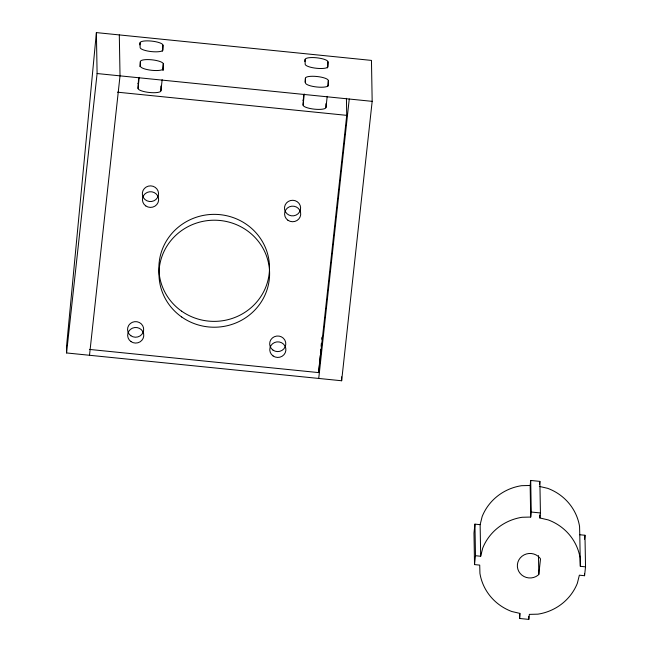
<?xml version="1.0" encoding="UTF-8"?>
<svg xmlns="http://www.w3.org/2000/svg" width="652" height="652" viewBox="0 0 652 652"><rect width="100%" height="100%" fill="white"/><g stroke="black" fill="none" stroke-linecap="round" stroke-linejoin="round"><path stroke-width="0.98" d="M89.397 349.415L318.624 372.594L320.238 355.397M320.434 353.376L320.808 349.325M321.094 346.293L321.379 343.262M321.762 339.211L321.949 337.19M96.39 32.6L66.471 347.1L66.577 352.952L341.648 380.76L372.17 101.345L371.461 60.408L96.39 32.6L97.099 73.537L66.577 352.952M89.503 355.267L120.025 75.852L119.308 34.915M139.821 44.866L140.041 42.853A11.524 2.901 6.2 0 1 151.451 41.084A11.524 2.901 6.2 0 1 162.967 45.167L163.049 49.845A11.524 2.901 6.2 0 1 151.639 51.614A11.524 2.901 6.2 0 1 140.123 47.531L140.041 42.853M162.161 79.65L160.946 90.734A11.524 2.901 6.2 0 1 149.536 92.502A11.524 2.901 6.2 0 1 138.028 88.419L138.607 77.694M139.821 66.61L140.367 61.565A11.524 2.901 6.2 0 1 151.777 59.805A11.524 2.901 6.2 0 1 163.293 63.888L163.155 70.579M138.028 88.419L139.235 77.335M162.307 51.215L162.967 45.167M162.633 69.935L163.293 63.888M304.867 61.557L305.087 59.536A11.524 2.901 6.2 0 1 316.497 57.775A11.524 2.901 6.2 0 1 328.005 61.858L328.086 66.537A11.524 2.901 6.2 0 1 316.676 68.297A11.524 2.901 6.2 0 1 305.169 64.214L305.087 59.536M327.206 96.333L325.992 107.425A11.524 2.901 6.2 0 1 314.582 109.186A11.524 2.901 6.2 0 1 303.074 105.111L303.653 94.377M304.973 82.282L305.413 78.256A11.524 2.901 6.2 0 1 316.823 76.488A11.524 2.901 6.2 0 1 328.331 80.571L328.412 85.249A11.524 2.901 6.2 0 1 317.002 87.018A11.524 2.901 6.2 0 1 305.495 82.934L305.413 78.256M303.074 105.111L304.28 94.018M327.345 67.906L328.005 61.858M327.671 86.618L328.331 80.571M318.624 372.594L346.725 115.355L346.424 98.313M318.73 378.445L349.252 99.031M585.529 566.841L580.337 566.319L580.117 558.014A50.709 49.055 -1 0 0 548.226 519.913L539.872 517.973L540.427 512.961L539.872 481.38L530.704 480.451L530.157 485.471L521.567 485.691A50.709 49.055 -1 0 0 482.146 516.58L480.133 524.664L474.941 524.135L473.98 533.01L474.526 564.591L479.717 565.113L479.937 573.418A50.709 49.055 -1 0 0 511.828 611.519L520.174 613.451L519.628 618.471L528.796 619.4L529.342 614.38L537.933 614.16A50.709 49.055 -1 0 0 577.354 583.263L579.367 575.186L584.559 575.716L585.529 566.841L584.974 535.259L579.783 534.738L579.563 526.433A50.709 49.055 -1 0 0 547.672 488.332L539.326 486.392M474.526 564.591L475.495 555.716L474.941 524.135M475.495 555.716L480.687 556.246L482.692 548.161A50.709 49.055 -1 0 1 522.122 517.272L530.704 517.052L531.258 512.032L530.704 480.451M539.546 484.387L539.872 481.38M538.813 574.412L540.5 558.96L539.88 557.99A12.681 12.266 -1 0 0 522.056 556.189A12.681 12.266 -1 0 0 520.166 573.442A12.681 12.266 -1 0 0 537.998 575.243L538.813 574.412L538.479 555.667M584.542 539.204L584.974 535.259M97.099 73.537L372.17 101.345M117.499 92.185L346.725 115.355M531.258 512.032L540.427 512.961M584.518 573.736L584.559 575.716M579.783 534.738L580.337 566.319M539.823 515.015L539.872 517.973M530.157 485.471L530.704 517.052M528.748 616.442L528.796 619.4M519.538 613.54L519.628 618.471M480.133 524.664L480.687 556.246M341.583 376.864L341.648 380.76M325.927 103.684L325.992 107.425M160.865 86.056L160.946 90.734M140.367 61.565L140.449 66.243A11.524 2.901 6.2 0 0 151.965 70.326A11.524 2.901 6.2 0 0 163.375 68.566M284.59 209.308A8.069 7.8 -1 0 1 295.234 200.718A8.069 7.8 -1 0 1 297.988 213.848A8.069 7.8 -1 0 1 284.728 209.977M302.984 100.424A11.524 2.901 6.2 0 1 303.367 99.707M137.947 83.741A11.524 2.901 6.2 0 1 138.322 83.024M142.429 194.948A8.117 7.848 -1 0 1 153.13 186.309A8.117 7.848 -1 0 1 155.901 199.512A8.117 7.848 -1 0 1 142.568 195.616M181.745 317.027A55.322 53.513 -1 0 0 269.3 279.276A55.322 53.513 -1 0 0 191.818 224.842A55.322 53.513 -1 0 0 181.745 317.027M273.09 355.959A8.069 7.8 -1 0 0 285.861 350.458A8.069 7.8 -1 0 0 274.557 342.52A8.069 7.8 -1 0 0 273.09 355.959M287.915 220.246A8.069 7.8 -1 0 0 300.686 214.744A8.069 7.8 -1 0 0 289.39 206.806A8.069 7.8 -1 0 0 287.915 220.246M145.771 205.918A8.117 7.848 -1 0 0 158.615 200.376A8.117 7.848 -1 0 0 147.246 192.397A8.117 7.848 -1 0 0 145.771 205.918M130.97 341.591A8.069 7.8 -1 0 0 143.742 336.09A8.069 7.8 -1 0 0 132.438 328.152A8.069 7.8 -1 0 0 130.97 341.591M272.992 350.116A8.069 7.8 -1 0 0 285.755 344.606A8.069 7.8 -1 0 0 274.459 336.668A8.069 7.8 -1 0 0 272.992 350.116M181.647 311.175A55.322 53.513 -1 0 0 269.203 273.433A55.322 53.513 -1 0 0 191.712 218.999A55.322 53.513 -1 0 0 181.647 311.175M130.873 335.747A8.069 7.8 -1 0 0 143.636 330.238A8.069 7.8 -1 0 0 132.34 322.3A8.069 7.8 -1 0 0 130.873 335.747"/></g></svg>
